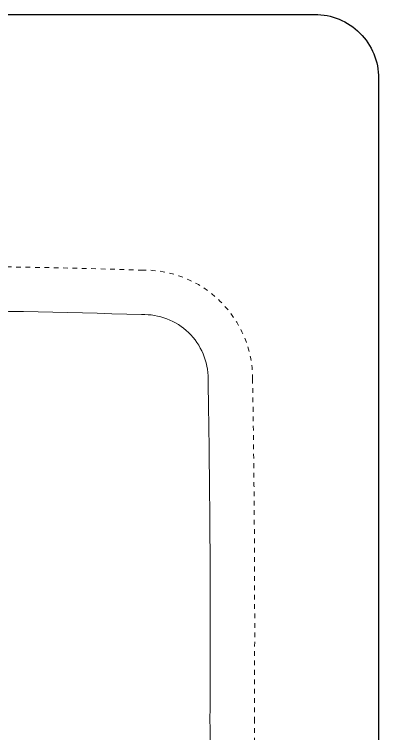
# Model space of a CAD drawing. Header units: inches. Extents: x 0 to 2865, y 0 to 4378.
# Drawn here: x 1613.8 to 1621.56, y 1541.07 to 1556.38 of the extents above; entities that cross this region are included whole.
import ezdxf

# ---------------------------------------------------------------- set-up
doc = ezdxf.new("R2010")
doc.units = ezdxf.units.IN
doc.linetypes.add('DASHED', pattern=[0.75, 0.5, -0.25])
doc.layers.add('I-FURN', color=8, linetype='Continuous')
doc.layers.add('l-FIXTURE', color=7, linetype='Continuous', lineweight=5)
doc.styles.get("Standard").update_dxf_attribs({"font": 'arial.ttf'})

# ---------------------------------------------------------------- blocks, each defined once
blk = doc.blocks.new('WB')
at = {"color": 0, "linetype": 'DASHED', "lineweight": 5, "ltscale": 0.1}
blk.add_lwpolyline([(14.841, -7.241, 0.005975), (14.88, -0.001, 0.005975), (14.841, 7.241, 0.421899), (12.474, 9.555, 0.016836), (2.405, 9.555, 0.421667), (0.039, 7.241, 0.005823), (0, 0, 0.005823), (0.039, -7.241, 0.421667), (2.405, -9.555, 0.016836), (12.474, -9.555, 0.421899)], format="xyb", close=True, dxfattribs=at)
at = {"color": 0, "lineweight": 5}
blk.add_lwpolyline([(13.936, 0.745, 0.005371), (13.893, 7.235, 0.428792), (12.473, 8.607, 0.01694), (2.406, 8.607, 0.428462), (0.987, 7.235, 0.005836), (0.947, 0, 0.005836), (0.987, -7.235, 0.428462), (2.406, -8.607, 0.01694), (12.473, -8.607, 0.428792), (13.893, -7.235, 0.005316), (13.936, -0.813, 0.005316)], format="xyb", dxfattribs=at)
at = {"color": 0, "linetype": 'DASHED', "lineweight": 5, "ltscale": 0.1}
for tag, p in [('MODELNUMBER', (7.428, 0.003)), ('TRADENAME', (7.429, 0.003)), ('PRODUCT', (7.431, 0.003)), ('MATERIAL', (7.433, 0.003))]:
    blk.add_attdef(tag, p, '', height=0.001, rotation=270, dxfattribs=at)

msp = doc.modelspace()

# ---------------------------------------------------------------- linework, layer by layer
at = {"layer": 'I-FURN', "color": 8, "transparency": 33554636}
msp.add_lwpolyline([(1599.546, 1526.384), (1599.546, 1556.384), (1620.2, 1556.384, -0.414214), (1621.563, 1555.021), (1621.563, 1526.384)], format="xyb", close=True, dxfattribs=at)

# ---------------------------------------------------------------- block references
at = {"layer": 'l-FIXTURE', "color": 8, "lineweight": 5, "transparency": 33554636, "xscale": -1}
msp.add_blockref('WB', (1618.916, 1541.384), dxfattribs=at)

doc.saveas('drawing.dxf')
